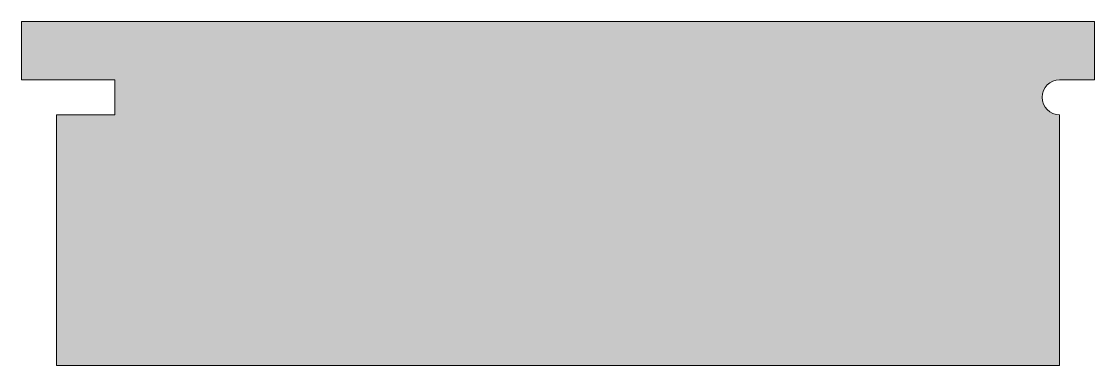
# Model space of a CAD drawing. Header units: millimetres. Extents: x 0 to 92, y -29.5 to 0.
import ezdxf

# ---------------------------------------------------------------- set-up
doc = ezdxf.new("R2010")
doc.units = ezdxf.units.MM
doc.header["$MEASUREMENT"] = 0
doc.layers.add('Layer 1', color=7, linetype='Continuous', lineweight=0)

msp = doc.modelspace()

# ---------------------------------------------------------------- hatches: boundary and pattern name
at = {"layer": 'Layer 1', "true_color": 0x231f20, "transparency": 33554687}
h = msp.add_hatch(color=250, dxfattribs=at)
h.dxf.hatch_style = 2
edge = h.paths.add_edge_path()
edge.add_spline(control_points=[(0, 0), (0, 0), (0, -5), (0, -5), (0, -5), (8, -5), (8, -5), (8, -5), (8, -8), (8, -8), (8, -8), (3, -8), (3, -8), (3, -8), (3, -29.5), (3, -29.5), (3, -29.5), (89, -29.5), (89, -29.5), (89, -29.5), (89, -8), (89, -8), (88.172, -8), (87.5, -7.328), (87.5, -6.5), (87.5, -5.672), (88.172, -5), (89, -5), (89, -5), (92, -5), (92, -5), (92, -5), (92, 0), (92, 0), (92, 0), (0, 0), (0, 0)], knot_values=[0, 0, 0, 0, 1, 1, 1, 2, 2, 2, 3, 3, 3, 4, 4, 4, 5, 5, 5, 6, 6, 6, 7, 7, 7, 8, 8, 8, 9, 9, 9, 10, 10, 10, 11, 11, 11, 12, 12, 12, 12], degree=3, periodic=0)

# ---------------------------------------------------------------- linework, layer by layer
at = {"layer": 'Layer 1'}
msp.add_open_spline([(0, 0), (0, 0), (0, -5), (0, -5), (0, -5), (8, -5), (8, -5), (8, -5), (8, -8), (8, -8), (8, -8), (3, -8), (3, -8), (3, -8), (3, -29.5), (3, -29.5), (3, -29.5), (89, -29.5), (89, -29.5), (89, -29.5), (89, -8), (89, -8), (88.172, -8), (87.5, -7.328), (87.5, -6.5), (87.5, -5.672), (88.172, -5), (89, -5), (89, -5), (92, -5), (92, -5), (92, -5), (92, 0), (92, 0), (92, 0), (0, 0), (0, 0)], degree=3, knots=[0, 0, 0, 0, 1, 1, 1, 2, 2, 2, 3, 3, 3, 4, 4, 4, 5, 5, 5, 6, 6, 6, 7, 7, 7, 8, 8, 8, 9, 9, 9, 10, 10, 10, 11, 11, 11, 12, 12, 12, 12], dxfattribs=at)

doc.saveas('drawing.dxf')
